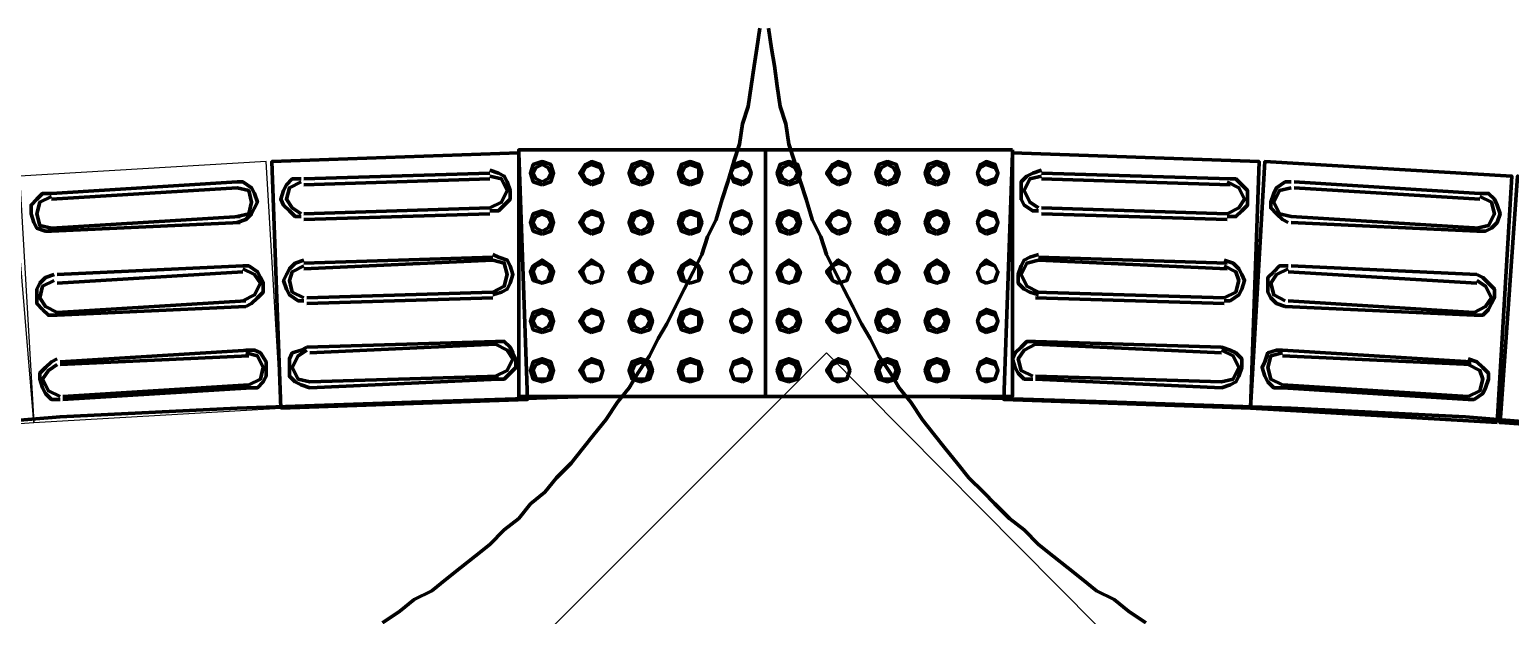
# Model space of a CAD drawing. Header units: millimetres. Extents: x 2273 to 2522, y 1034 to 1187.
# Drawn here: x 2287.945 to 2289.445, y 1110.59 to 1111.184 of the extents above; entities that cross this region are included whole.
import ezdxf

# ---------------------------------------------------------------- set-up
doc = ezdxf.new("R2010")
doc.units = ezdxf.units.MM
doc.layers.add('LAYER8', color=8, linetype='Continuous')
doc.layers.add('PAREDES', color=4, linetype='Continuous', lineweight=100)

# ---------------------------------------------------------------- blocks, each defined once
blk = doc.blocks.new('PROT')
at = {"layer": 'PAREDES', "color": 0, "linetype": 'Continuous'}
for points in [[(75.6152, 147.148), (75.6328, 147.1598), (75.6475, 147.1716), (75.6652, 147.1804), (75.6799, 147.1922), (75.6946, 147.2039), (75.7093, 147.2157), (75.724, 147.2275), (75.7387, 147.2422), (75.7534, 147.2539), (75.7652, 147.2686), (75.7799, 147.2804), (75.7917, 147.2951), (75.8064, 147.3098), (75.8181, 147.3245), (75.8299, 147.3392), (75.8417, 147.3539), (75.8534, 147.3716), (75.8652, 147.3863), (75.874, 147.401), (75.8858, 147.4186), (75.8946, 147.4363), (75.9034, 147.451), (75.9123, 147.4686), (75.9211, 147.4863), (75.9299, 147.5039), (75.9387, 147.5216), (75.9446, 147.5392), (75.9534, 147.5569), (75.9593, 147.5775), (75.9652, 147.5951), (75.9711, 147.6157), (75.977, 147.6333), (75.9799, 147.6539), (75.9858, 147.6716), (75.9887, 147.6922), (75.9917, 147.7127), (75.9946, 147.7304), (75.9975, 147.751)], [(76.0064, 147.751), (76.0093, 147.7304), (76.0123, 147.7127), (76.0152, 147.6922), (76.0181, 147.6716), (76.024, 147.6539), (76.027, 147.6333), (76.0328, 147.6157), (76.0387, 147.5951), (76.0446, 147.5775), (76.0505, 147.5569), (76.0593, 147.5392), (76.0652, 147.5216), (76.074, 147.5039), (76.0828, 147.4863), (76.0917, 147.4686), (76.1005, 147.451), (76.1093, 147.4363), (76.1181, 147.4186), (76.1299, 147.401), (76.1387, 147.3863), (76.1505, 147.3716), (76.1623, 147.3539), (76.174, 147.3392), (76.1858, 147.3245), (76.1975, 147.3098), (76.2093, 147.2951), (76.224, 147.2804), (76.2358, 147.2686), (76.2505, 147.2539), (76.2652, 147.2422), (76.2799, 147.2275), (76.2946, 147.2157), (76.3093, 147.2039), (76.324, 147.1922), (76.3387, 147.1804), (76.3564, 147.1716), (76.3711, 147.1598), (76.3887, 147.148)]]:
    blk.add_lwpolyline(points, dxfattribs=at)
blk = doc.blocks.new('KJIUY')
at = {"layer": 'PAREDES', "color": 160, "linetype": 'Continuous'}
for points in [[(75.5123, 147.3657), (75.7623, 147.3745), (75.7534, 147.6245), (75.5034, 147.6157), (75.5123, 147.3657)], [(76.4946, 147.3657), (76.2446, 147.3745), (76.2534, 147.6245), (76.5034, 147.6157), (76.4946, 147.3657)], [(76.7446, 147.351), (76.4946, 147.3657), (76.5093, 147.6157), (76.7593, 147.601), (76.7446, 147.351)], [(75.724, 147.6039), (75.5358, 147.598)], [(75.724, 147.5657), (75.7328, 147.5657), (75.7387, 147.5716), (75.7446, 147.5775), (75.7446, 147.5863), (75.7417, 147.5951), (75.7387, 147.601), (75.7328, 147.6039), (75.724, 147.6069)], [(75.724, 147.5686), (75.7358, 147.5745), (75.7417, 147.5863), (75.7358, 147.598), (75.724, 147.601)], [(76.2828, 147.6069), (76.274, 147.6039), (76.2681, 147.601), (76.2623, 147.5951), (76.2623, 147.5863), (76.2623, 147.5775), (76.2652, 147.5716), (76.274, 147.5657), (76.2799, 147.5657)], [(76.2828, 147.601), (76.2711, 147.598), (76.2652, 147.5863), (76.2711, 147.5745), (76.2799, 147.5686)], [(76.2828, 147.6039), (76.474, 147.598)], [(76.9946, 147.3333), (76.7475, 147.351), (76.7652, 147.601), (77.0152, 147.5833), (76.9946, 147.3333)], [(75.4681, 147.5951), (75.2799, 147.5833)], [(75.4681, 147.5892), (75.2799, 147.5775)], [(75.4681, 147.5539), (75.477, 147.5569), (75.4828, 147.5627), (75.4858, 147.5686), (75.4887, 147.5745), (75.4858, 147.5833), (75.4828, 147.5892), (75.474, 147.5951), (75.4681, 147.5951)], [(75.4681, 147.5598), (75.4799, 147.5627), (75.4828, 147.5745), (75.4799, 147.5863), (75.4681, 147.5892)], [(75.5328, 147.598), (75.524, 147.598), (75.5181, 147.5922), (75.5152, 147.5863), (75.5123, 147.5775), (75.5152, 147.5716), (75.5211, 147.5657), (75.527, 147.5598), (75.5328, 147.5598)], [(75.5328, 147.5951), (75.5211, 147.5892), (75.5181, 147.5775), (75.524, 147.5686), (75.5328, 147.5627)], [(75.724, 147.598), (75.5358, 147.5922)], [(76.2828, 147.598), (76.474, 147.5922)], [(76.4711, 147.5598), (76.4799, 147.5598), (76.4858, 147.5657), (76.4917, 147.5716), (76.4917, 147.5775), (76.4917, 147.5863), (76.4858, 147.5922), (76.4799, 147.598), (76.474, 147.598)], [(76.4711, 147.5627), (76.4828, 147.5686), (76.4887, 147.5775), (76.4828, 147.5892), (76.4711, 147.5951)], [(76.5358, 147.5951), (76.5299, 147.5951), (76.5211, 147.5892), (76.5181, 147.5833), (76.5152, 147.5745), (76.5152, 147.5686), (76.5211, 147.5627), (76.527, 147.5569), (76.5328, 147.5539)], [(76.5358, 147.5892), (76.524, 147.5863), (76.5181, 147.5745), (76.524, 147.5627), (76.5358, 147.5598)], [(76.5387, 147.5951), (76.727, 147.5833)], [(76.5387, 147.5892), (76.727, 147.5775)], [(75.2799, 147.5833), (75.2711, 147.5833), (75.2652, 147.5775), (75.2593, 147.5716), (75.2593, 147.5627), (75.2623, 147.5539), (75.2652, 147.548), (75.274, 147.5451), (75.2799, 147.5451)], [(75.2799, 147.5804), (75.2681, 147.5745), (75.2652, 147.5627), (75.2681, 147.551), (75.2799, 147.548)], [(76.724, 147.5451), (76.7328, 147.5451), (76.7387, 147.548), (76.7446, 147.5539), (76.7475, 147.5627), (76.7446, 147.5716), (76.7417, 147.5775), (76.7358, 147.5833), (76.727, 147.5833)], [(76.724, 147.548), (76.7358, 147.551), (76.7417, 147.5627), (76.7387, 147.5745), (76.727, 147.5804)], [(75.2799, 147.548), (75.4711, 147.5598)], [(75.5358, 147.5627), (75.724, 147.5686)], [(75.5358, 147.5569), (75.724, 147.5627)], [(76.4711, 147.5627), (76.2828, 147.5686)], [(76.4711, 147.5569), (76.2828, 147.5627)], [(76.727, 147.548), (76.5358, 147.5598)], [(75.2799, 147.5451), (75.4711, 147.5539)], [(76.724, 147.5451), (76.5358, 147.5539)], [(75.5358, 147.5157), (75.527, 147.5127), (75.5211, 147.5069), (75.5181, 147.501), (75.5152, 147.4951), (75.5181, 147.4863), (75.5211, 147.4804), (75.5299, 147.4745), (75.5358, 147.4745)], [(75.727, 147.5186), (75.5358, 147.5127)], [(75.727, 147.5157), (75.5358, 147.5069)], [(75.727, 147.4804), (75.7358, 147.4833), (75.7417, 147.4863), (75.7446, 147.4922), (75.7475, 147.501), (75.7446, 147.5098), (75.7417, 147.5157), (75.7328, 147.5186), (75.727, 147.5216)], [(75.727, 147.4833), (75.7387, 147.4892), (75.7417, 147.501), (75.7387, 147.5127), (75.727, 147.5157)], [(76.2799, 147.5216), (76.2711, 147.5186), (76.2652, 147.5157), (76.2623, 147.5098), (76.2593, 147.501), (76.2593, 147.4922), (76.2652, 147.4863), (76.2711, 147.4833), (76.2799, 147.4804)], [(76.2799, 147.5157), (76.2681, 147.5127), (76.2623, 147.501), (76.2681, 147.4892), (76.2799, 147.4833)], [(76.2799, 147.5186), (76.4711, 147.5127)], [(76.2799, 147.5157), (76.4711, 147.5069)], [(76.4681, 147.4745), (76.474, 147.4745), (76.4828, 147.4804), (76.4858, 147.4863), (76.4887, 147.4951), (76.4858, 147.501), (76.4828, 147.5069), (76.477, 147.5127), (76.4681, 147.5157)], [(75.2828, 147.501), (75.274, 147.498), (75.2681, 147.4922), (75.2652, 147.4863), (75.2652, 147.4775), (75.2652, 147.4716), (75.2711, 147.4657), (75.277, 147.4598), (75.2858, 147.4598)], [(75.2828, 147.4951), (75.2711, 147.4892), (75.2681, 147.4775), (75.274, 147.4686), (75.2858, 147.4627)], [(75.474, 147.5098), (75.2858, 147.501)], [(75.474, 147.5039), (75.2858, 147.4922)], [(75.477, 147.4686), (75.4828, 147.4716), (75.4887, 147.4775), (75.4946, 147.4833), (75.4946, 147.4922), (75.4917, 147.498), (75.4887, 147.5039), (75.4799, 147.5098), (75.474, 147.5098)], [(75.474, 147.4745), (75.4858, 147.4804), (75.4917, 147.4922), (75.4858, 147.501), (75.474, 147.5069)], [(75.5358, 147.5098), (75.524, 147.5039), (75.5211, 147.4951), (75.524, 147.4833), (75.5358, 147.4775)], [(76.4681, 147.4775), (76.4799, 147.4833), (76.4828, 147.4951), (76.4799, 147.5039), (76.4681, 147.5098)], [(76.5328, 147.5098), (76.524, 147.5098), (76.5181, 147.5039), (76.5123, 147.498), (76.5123, 147.4922), (76.5123, 147.4833), (76.5152, 147.4775), (76.5211, 147.4716), (76.5299, 147.4686)], [(76.5328, 147.5069), (76.5211, 147.501), (76.5152, 147.4922), (76.5181, 147.4804), (76.5299, 147.4745)], [(76.5328, 147.5039), (76.724, 147.4922)], [(76.5358, 147.5098), (76.724, 147.501)], [(76.7211, 147.4598), (76.7299, 147.4598), (76.7358, 147.4657), (76.7387, 147.4716), (76.7417, 147.4775), (76.7417, 147.4863), (76.7358, 147.4922), (76.7299, 147.498), (76.724, 147.501)], [(76.7211, 147.4627), (76.7328, 147.4686), (76.7387, 147.4775), (76.7328, 147.4892), (76.724, 147.4951)], [(75.5387, 147.4775), (75.727, 147.4833)], [(76.4681, 147.4775), (76.277, 147.4833)], [(75.2858, 147.4627), (75.477, 147.4745)], [(75.2858, 147.4598), (75.477, 147.4686)], [(75.5387, 147.4716), (75.727, 147.4775)], [(76.4681, 147.4716), (76.277, 147.4775)], [(76.7211, 147.4598), (76.5299, 147.4686)], [(76.7211, 147.4627), (76.5328, 147.4745)], [(75.4799, 147.4245), (75.2887, 147.4127)], [(75.4799, 147.3863), (75.4887, 147.3863), (75.4946, 147.3922), (75.4975, 147.398), (75.4975, 147.4069), (75.4975, 147.4127), (75.4917, 147.4216), (75.4858, 147.4245), (75.477, 147.4245)], [(75.4799, 147.3892), (75.4917, 147.3951), (75.4946, 147.4069), (75.4887, 147.4186), (75.477, 147.4216)], [(75.5387, 147.4275), (75.5328, 147.4245), (75.524, 147.4216), (75.5211, 147.4157), (75.5211, 147.4069), (75.5211, 147.398), (75.527, 147.3922), (75.5328, 147.3892), (75.5417, 147.3863)], [(75.5387, 147.4245), (75.5299, 147.4186), (75.524, 147.4069), (75.5299, 147.3951), (75.5417, 147.3922)], [(75.7299, 147.4333), (75.5387, 147.4275)], [(75.7299, 147.4304), (75.5417, 147.4216)], [(75.7328, 147.3951), (75.7387, 147.3951), (75.7446, 147.401), (75.7505, 147.4069), (75.7505, 147.4157), (75.7475, 147.4216), (75.7446, 147.4275), (75.7387, 147.4333), (75.7299, 147.4333)], [(75.7299, 147.398), (75.7417, 147.4039), (75.7475, 147.4157), (75.7417, 147.4245), (75.7299, 147.4304)], [(76.277, 147.4333), (76.2681, 147.4333), (76.2623, 147.4275), (76.2564, 147.4216), (76.2534, 147.4157), (76.2564, 147.4069), (76.2593, 147.401), (76.2652, 147.3951), (76.274, 147.3951)], [(76.277, 147.4304), (76.2652, 147.4245), (76.2593, 147.4157), (76.2623, 147.4039), (76.274, 147.398)], [(76.277, 147.4333), (76.4652, 147.4275)], [(76.277, 147.4304), (76.4652, 147.4216)], [(76.4652, 147.3863), (76.474, 147.3892), (76.4799, 147.3922), (76.4828, 147.398), (76.4858, 147.4069), (76.4858, 147.4157), (76.4799, 147.4216), (76.474, 147.4245), (76.4652, 147.4275)], [(76.4652, 147.3922), (76.477, 147.3951), (76.4828, 147.4069), (76.477, 147.4186), (76.4652, 147.4245)], [(76.527, 147.4245), (76.5211, 147.4245), (76.5123, 147.4216), (76.5093, 147.4127), (76.5064, 147.4069), (76.5093, 147.398), (76.5123, 147.3922), (76.5181, 147.3863), (76.527, 147.3863)], [(76.527, 147.4216), (76.5152, 147.4186), (76.5123, 147.4069), (76.5152, 147.3951), (76.527, 147.3892)], [(76.527, 147.4245), (76.7181, 147.4127)], [(75.2858, 147.4157), (75.2799, 147.4127), (75.274, 147.4069), (75.2681, 147.401), (75.2681, 147.3951), (75.2711, 147.3863), (75.274, 147.3804), (75.2799, 147.3745), (75.2887, 147.3745)], [(75.2858, 147.4098), (75.277, 147.4039), (75.2711, 147.3951), (75.277, 147.3833), (75.2887, 147.3775)], [(75.4799, 147.4186), (75.2887, 147.4098)], [(76.527, 147.4186), (76.7181, 147.4098)], [(76.7152, 147.3745), (76.7211, 147.3745), (76.7299, 147.3804), (76.7328, 147.3863), (76.7358, 147.3951), (76.7358, 147.401), (76.7299, 147.4069), (76.724, 147.4127), (76.7152, 147.4157)], [(76.7152, 147.3775), (76.727, 147.3833), (76.7299, 147.3951), (76.727, 147.4039), (76.7152, 147.4098)], [(75.5417, 147.3922), (75.7328, 147.398)], [(75.5417, 147.3863), (75.7328, 147.3951)], [(76.4652, 147.3922), (76.277, 147.398)], [(76.4652, 147.3863), (76.277, 147.3951)], [(75.2917, 147.3775), (75.4799, 147.3892)], [(75.2917, 147.3745), (75.4828, 147.3863)], [(76.7152, 147.3775), (76.527, 147.3892)], [(76.7152, 147.3745), (76.527, 147.3863)]]:
    blk.add_lwpolyline(points, dxfattribs=at)
at = {"layer": 'PAREDES', "color": 30, "linetype": 'Continuous'}
for points in [[(76.0034, 147.6275), (75.7534, 147.6275), (75.7534, 147.3775), (76.0034, 147.3775), (76.0034, 147.6275)], [(75.777, 147.5922), (75.7858, 147.5951), (75.7887, 147.6039), (75.7858, 147.6127), (75.777, 147.6157), (75.7681, 147.6127), (75.7652, 147.6039), (75.7681, 147.5951), (75.777, 147.5922)], [(75.827, 147.5922), (75.8358, 147.5951), (75.8387, 147.6039), (75.8358, 147.6127), (75.827, 147.6157), (75.8211, 147.6127), (75.8152, 147.6039), (75.8211, 147.5951), (75.827, 147.5922)], [(75.877, 147.5922), (75.8858, 147.5951), (75.8887, 147.6039), (75.8858, 147.6127), (75.877, 147.6157), (75.8681, 147.6127), (75.8652, 147.6039), (75.8681, 147.5951), (75.877, 147.5922)], [(75.927, 147.5922), (75.9358, 147.5951), (75.9387, 147.6039), (75.9358, 147.6127), (75.927, 147.6157), (75.9181, 147.6127), (75.9152, 147.6039), (75.9181, 147.5951), (75.927, 147.5922)], [(75.9799, 147.5922), (75.9858, 147.5951), (75.9887, 147.6039), (75.9858, 147.6127), (75.9799, 147.6157), (75.9711, 147.6127), (75.9681, 147.6039), (75.9711, 147.5951), (75.9799, 147.5922)], [(76.2534, 147.6275), (76.0034, 147.6275), (76.0034, 147.3775), (76.2534, 147.3775), (76.2534, 147.6275)], [(76.027, 147.5922), (76.0358, 147.5951), (76.0387, 147.6039), (76.0358, 147.6127), (76.027, 147.6157), (76.0181, 147.6127), (76.0152, 147.6039), (76.0181, 147.5951), (76.027, 147.5922)], [(76.077, 147.5922), (76.0858, 147.5951), (76.0887, 147.6039), (76.0858, 147.6127), (76.077, 147.6157), (76.0711, 147.6127), (76.0652, 147.6039), (76.0711, 147.5951), (76.077, 147.5922)], [(76.127, 147.5922), (76.1358, 147.5951), (76.1387, 147.6039), (76.1358, 147.6127), (76.127, 147.6157), (76.1181, 147.6127), (76.1152, 147.6039), (76.1181, 147.5951), (76.127, 147.5922)], [(76.177, 147.5922), (76.1858, 147.5951), (76.1887, 147.6039), (76.1858, 147.6127), (76.177, 147.6157), (76.1681, 147.6127), (76.1652, 147.6039), (76.1681, 147.5951), (76.177, 147.5922)], [(76.227, 147.5922), (76.2358, 147.5951), (76.2387, 147.6039), (76.2358, 147.6127), (76.227, 147.6157), (76.2211, 147.6127), (76.2181, 147.6039), (76.2211, 147.5951), (76.227, 147.5922)], [(75.777, 147.5951), (75.7828, 147.598), (75.7858, 147.6039), (75.7828, 147.6098), (75.777, 147.6127), (75.7711, 147.6098), (75.7681, 147.6039), (75.7711, 147.598), (75.777, 147.5951)], [(75.827, 147.5951), (75.8358, 147.598), (75.8387, 147.6039), (75.8358, 147.6098), (75.827, 147.6127), (75.8211, 147.6098), (75.8181, 147.6039), (75.8211, 147.598), (75.827, 147.5951)], [(75.877, 147.5951), (75.8828, 147.598), (75.8858, 147.6039), (75.8828, 147.6098), (75.877, 147.6127), (75.8711, 147.6098), (75.8681, 147.6039), (75.8711, 147.598), (75.877, 147.5951)], [(75.927, 147.5951), (75.9358, 147.598), (75.9358, 147.6039), (75.9358, 147.6098), (75.927, 147.6127), (75.9211, 147.6098), (75.9181, 147.6039), (75.9211, 147.598), (75.927, 147.5951)], [(75.9799, 147.5951), (75.9858, 147.598), (75.9887, 147.6039), (75.9858, 147.6098), (75.9799, 147.6127), (75.9711, 147.6098), (75.9681, 147.6039), (75.9711, 147.598), (75.9799, 147.5951)], [(76.027, 147.5951), (76.0328, 147.598), (76.0358, 147.6039), (76.0328, 147.6098), (76.027, 147.6127), (76.0211, 147.6098), (76.0181, 147.6039), (76.0211, 147.598), (76.027, 147.5951)], [(76.077, 147.5951), (76.0858, 147.598), (76.0887, 147.6039), (76.0858, 147.6098), (76.077, 147.6127), (76.0711, 147.6098), (76.0681, 147.6039), (76.0711, 147.598), (76.077, 147.5951)], [(76.127, 147.5951), (76.1328, 147.598), (76.1358, 147.6039), (76.1328, 147.6098), (76.127, 147.6127), (76.1211, 147.6098), (76.1181, 147.6039), (76.1211, 147.598), (76.127, 147.5951)], [(76.177, 147.5951), (76.1828, 147.598), (76.1858, 147.6039), (76.1828, 147.6098), (76.177, 147.6127), (76.1711, 147.6098), (76.1681, 147.6039), (76.1711, 147.598), (76.177, 147.5951)], [(76.227, 147.5951), (76.2358, 147.598), (76.2387, 147.6039), (76.2358, 147.6098), (76.227, 147.6127), (76.2211, 147.6098), (76.2181, 147.6039), (76.2211, 147.598), (76.227, 147.5951)], [(75.777, 147.5422), (75.7858, 147.5451), (75.7887, 147.5539), (75.7858, 147.5627), (75.777, 147.5657), (75.7681, 147.5627), (75.7652, 147.5539), (75.7681, 147.5451), (75.777, 147.5422)], [(75.777, 147.5451), (75.7828, 147.548), (75.7858, 147.5539), (75.7828, 147.5598), (75.777, 147.5627), (75.7711, 147.5598), (75.7681, 147.5539), (75.7711, 147.548), (75.777, 147.5451)], [(75.827, 147.5422), (75.8358, 147.5451), (75.8387, 147.5539), (75.8358, 147.5627), (75.827, 147.5657), (75.8211, 147.5627), (75.8152, 147.5539), (75.8211, 147.5451), (75.827, 147.5422)], [(75.827, 147.5451), (75.8358, 147.548), (75.8387, 147.5539), (75.8358, 147.5598), (75.827, 147.5627), (75.8211, 147.5598), (75.8181, 147.5539), (75.8211, 147.548), (75.827, 147.5451)], [(75.877, 147.5422), (75.8858, 147.5451), (75.8887, 147.5539), (75.8858, 147.5627), (75.877, 147.5657), (75.8681, 147.5627), (75.8652, 147.5539), (75.8681, 147.5451), (75.877, 147.5422)], [(75.877, 147.5451), (75.8828, 147.548), (75.8858, 147.5539), (75.8828, 147.5598), (75.877, 147.5627), (75.8711, 147.5598), (75.8681, 147.5539), (75.8711, 147.548), (75.877, 147.5451)], [(75.927, 147.5422), (75.9358, 147.5451), (75.9387, 147.5539), (75.9358, 147.5627), (75.927, 147.5657), (75.9181, 147.5627), (75.9152, 147.5539), (75.9181, 147.5451), (75.927, 147.5422)], [(75.927, 147.5451), (75.9358, 147.548), (75.9358, 147.5539), (75.9358, 147.5598), (75.927, 147.5627), (75.9211, 147.5598), (75.9181, 147.5539), (75.9211, 147.548), (75.927, 147.5451)], [(75.9799, 147.5422), (75.9858, 147.5451), (75.9887, 147.5539), (75.9858, 147.5627), (75.9799, 147.5657), (75.9711, 147.5627), (75.9681, 147.5539), (75.9711, 147.5451), (75.9799, 147.5422)], [(75.9799, 147.5451), (75.9858, 147.548), (75.9887, 147.5539), (75.9858, 147.5598), (75.9799, 147.5627), (75.9711, 147.5598), (75.9681, 147.5539), (75.9711, 147.548), (75.9799, 147.5451)], [(76.027, 147.5422), (76.0358, 147.5451), (76.0387, 147.5539), (76.0358, 147.5627), (76.027, 147.5657), (76.0181, 147.5627), (76.0152, 147.5539), (76.0181, 147.5451), (76.027, 147.5422)], [(76.027, 147.5451), (76.0328, 147.548), (76.0358, 147.5539), (76.0328, 147.5598), (76.027, 147.5627), (76.0211, 147.5598), (76.0181, 147.5539), (76.0211, 147.548), (76.027, 147.5451)], [(76.077, 147.5422), (76.0858, 147.5451), (76.0887, 147.5539), (76.0858, 147.5627), (76.077, 147.5657), (76.0711, 147.5627), (76.0652, 147.5539), (76.0711, 147.5451), (76.077, 147.5422)], [(76.077, 147.5451), (76.0858, 147.548), (76.0887, 147.5539), (76.0858, 147.5598), (76.077, 147.5627), (76.0711, 147.5598), (76.0681, 147.5539), (76.0711, 147.548), (76.077, 147.5451)], [(76.127, 147.5422), (76.1358, 147.5451), (76.1387, 147.5539), (76.1358, 147.5627), (76.127, 147.5657), (76.1181, 147.5627), (76.1152, 147.5539), (76.1181, 147.5451), (76.127, 147.5422)], [(76.127, 147.5451), (76.1328, 147.548), (76.1358, 147.5539), (76.1328, 147.5598), (76.127, 147.5627), (76.1211, 147.5598), (76.1181, 147.5539), (76.1211, 147.548), (76.127, 147.5451)], [(76.177, 147.5422), (76.1858, 147.5451), (76.1887, 147.5539), (76.1858, 147.5627), (76.177, 147.5657), (76.1681, 147.5627), (76.1652, 147.5539), (76.1681, 147.5451), (76.177, 147.5422)], [(76.177, 147.5451), (76.1828, 147.548), (76.1858, 147.5539), (76.1828, 147.5598), (76.177, 147.5627), (76.1711, 147.5598), (76.1681, 147.5539), (76.1711, 147.548), (76.177, 147.5451)], [(76.227, 147.5422), (76.2358, 147.5451), (76.2387, 147.5539), (76.2358, 147.5627), (76.227, 147.5657), (76.2211, 147.5627), (76.2181, 147.5539), (76.2211, 147.5451), (76.227, 147.5422)], [(76.227, 147.5451), (76.2358, 147.548), (76.2387, 147.5539), (76.2358, 147.5598), (76.227, 147.5627), (76.2211, 147.5598), (76.2181, 147.5539), (76.2211, 147.548), (76.227, 147.5451)], [(75.777, 147.4922), (75.7858, 147.4951), (75.7887, 147.5039), (75.7858, 147.5098), (75.777, 147.5157), (75.7681, 147.5098), (75.7652, 147.5039), (75.7681, 147.4951), (75.777, 147.4922)], [(75.777, 147.4922), (75.7828, 147.4951), (75.7858, 147.5039), (75.7828, 147.5098), (75.777, 147.5127), (75.7711, 147.5098), (75.7681, 147.5039), (75.7711, 147.4951), (75.777, 147.4922)], [(75.827, 147.4922), (75.8358, 147.4951), (75.8387, 147.5039), (75.8358, 147.5098), (75.827, 147.5157), (75.8211, 147.5098), (75.8152, 147.5039), (75.8211, 147.4951), (75.827, 147.4922)], [(75.827, 147.4922), (75.8358, 147.4951), (75.8387, 147.5039), (75.8358, 147.5098), (75.827, 147.5127), (75.8211, 147.5098), (75.8181, 147.5039), (75.8211, 147.4951), (75.827, 147.4922)], [(75.877, 147.4922), (75.8858, 147.4951), (75.8887, 147.5039), (75.8858, 147.5098), (75.877, 147.5157), (75.8681, 147.5098), (75.8652, 147.5039), (75.8681, 147.4951), (75.877, 147.4922)], [(75.877, 147.4922), (75.8828, 147.4951), (75.8858, 147.5039), (75.8828, 147.5098), (75.877, 147.5127), (75.8711, 147.5098), (75.8681, 147.5039), (75.8711, 147.4951), (75.877, 147.4922)], [(75.927, 147.4922), (75.9358, 147.4951), (75.9387, 147.5039), (75.9358, 147.5098), (75.927, 147.5157), (75.9181, 147.5098), (75.9152, 147.5039), (75.9181, 147.4951), (75.927, 147.4922)], [(75.927, 147.4922), (75.9358, 147.4951), (75.9358, 147.5039), (75.9358, 147.5098), (75.927, 147.5127), (75.9211, 147.5098), (75.9181, 147.5039), (75.9211, 147.4951), (75.927, 147.4922)], [(75.9799, 147.4922), (75.9858, 147.4951), (75.9887, 147.5039), (75.9858, 147.5098), (75.9799, 147.5157), (75.9711, 147.5098), (75.9681, 147.5039), (75.9711, 147.4951), (75.9799, 147.4922)], [(75.9799, 147.4922), (75.9858, 147.4951), (75.9887, 147.5039), (75.9858, 147.5098), (75.9799, 147.5127), (75.9711, 147.5098), (75.9681, 147.5039), (75.9711, 147.4951), (75.9799, 147.4922)], [(76.027, 147.4922), (76.0358, 147.4951), (76.0387, 147.5039), (76.0358, 147.5098), (76.027, 147.5157), (76.0181, 147.5098), (76.0152, 147.5039), (76.0181, 147.4951), (76.027, 147.4922)], [(76.027, 147.4922), (76.0328, 147.4951), (76.0358, 147.5039), (76.0328, 147.5098), (76.027, 147.5127), (76.0211, 147.5098), (76.0181, 147.5039), (76.0211, 147.4951), (76.027, 147.4922)], [(76.077, 147.4922), (76.0858, 147.4951), (76.0887, 147.5039), (76.0858, 147.5098), (76.077, 147.5157), (76.0711, 147.5098), (76.0652, 147.5039), (76.0711, 147.4951), (76.077, 147.4922)], [(76.077, 147.4922), (76.0858, 147.4951), (76.0887, 147.5039), (76.0858, 147.5098), (76.077, 147.5127), (76.0711, 147.5098), (76.0681, 147.5039), (76.0711, 147.4951), (76.077, 147.4922)], [(76.127, 147.4922), (76.1358, 147.4951), (76.1387, 147.5039), (76.1358, 147.5098), (76.127, 147.5157), (76.1181, 147.5098), (76.1152, 147.5039), (76.1181, 147.4951), (76.127, 147.4922)], [(76.127, 147.4922), (76.1328, 147.4951), (76.1358, 147.5039), (76.1328, 147.5098), (76.127, 147.5127), (76.1211, 147.5098), (76.1181, 147.5039), (76.1211, 147.4951), (76.127, 147.4922)], [(76.177, 147.4922), (76.1858, 147.4951), (76.1887, 147.5039), (76.1858, 147.5098), (76.177, 147.5157), (76.1681, 147.5098), (76.1652, 147.5039), (76.1681, 147.4951), (76.177, 147.4922)], [(76.177, 147.4922), (76.1828, 147.4951), (76.1858, 147.5039), (76.1828, 147.5098), (76.177, 147.5127), (76.1711, 147.5098), (76.1681, 147.5039), (76.1711, 147.4951), (76.177, 147.4922)], [(76.227, 147.4922), (76.2358, 147.4951), (76.2387, 147.5039), (76.2358, 147.5098), (76.227, 147.5157), (76.2211, 147.5098), (76.2181, 147.5039), (76.2211, 147.4951), (76.227, 147.4922)], [(76.227, 147.4922), (76.2358, 147.4951), (76.2387, 147.5039), (76.2358, 147.5098), (76.227, 147.5127), (76.2211, 147.5098), (76.2181, 147.5039), (76.2211, 147.4951), (76.227, 147.4922)], [(75.777, 147.4422), (75.7858, 147.4451), (75.7887, 147.4539), (75.7858, 147.4627), (75.777, 147.4657), (75.7681, 147.4627), (75.7652, 147.4539), (75.7681, 147.4451), (75.777, 147.4422)], [(75.827, 147.4422), (75.8358, 147.4451), (75.8387, 147.4539), (75.8358, 147.4627), (75.827, 147.4657), (75.8211, 147.4627), (75.8152, 147.4539), (75.8211, 147.4451), (75.827, 147.4422)], [(75.877, 147.4422), (75.8858, 147.4451), (75.8887, 147.4539), (75.8858, 147.4627), (75.877, 147.4657), (75.8681, 147.4627), (75.8652, 147.4539), (75.8681, 147.4451), (75.877, 147.4422)], [(75.927, 147.4422), (75.9358, 147.4451), (75.9387, 147.4539), (75.9358, 147.4627), (75.927, 147.4657), (75.9181, 147.4627), (75.9152, 147.4539), (75.9181, 147.4451), (75.927, 147.4422)], [(75.9799, 147.4422), (75.9858, 147.4451), (75.9887, 147.4539), (75.9858, 147.4627), (75.9799, 147.4657), (75.9711, 147.4627), (75.9681, 147.4539), (75.9711, 147.4451), (75.9799, 147.4422)], [(76.027, 147.4422), (76.0358, 147.4451), (76.0387, 147.4539), (76.0358, 147.4627), (76.027, 147.4657), (76.0181, 147.4627), (76.0152, 147.4539), (76.0181, 147.4451), (76.027, 147.4422)], [(76.077, 147.4422), (76.0858, 147.4451), (76.0887, 147.4539), (76.0858, 147.4627), (76.077, 147.4657), (76.0711, 147.4627), (76.0652, 147.4539), (76.0711, 147.4451), (76.077, 147.4422)], [(76.127, 147.4422), (76.1358, 147.4451), (76.1387, 147.4539), (76.1358, 147.4627), (76.127, 147.4657), (76.1181, 147.4627), (76.1152, 147.4539), (76.1181, 147.4451), (76.127, 147.4422)], [(76.177, 147.4422), (76.1858, 147.4451), (76.1887, 147.4539), (76.1858, 147.4627), (76.177, 147.4657), (76.1681, 147.4627), (76.1652, 147.4539), (76.1681, 147.4451), (76.177, 147.4422)], [(76.227, 147.4422), (76.2358, 147.4451), (76.2387, 147.4539), (76.2358, 147.4627), (76.227, 147.4657), (76.2211, 147.4627), (76.2181, 147.4539), (76.2211, 147.4451), (76.227, 147.4422)], [(75.777, 147.4451), (75.7828, 147.448), (75.7858, 147.4539), (75.7828, 147.4598), (75.777, 147.4627), (75.7711, 147.4598), (75.7681, 147.4539), (75.7711, 147.448), (75.777, 147.4451)], [(75.827, 147.4451), (75.8358, 147.448), (75.8387, 147.4539), (75.8358, 147.4598), (75.827, 147.4627), (75.8211, 147.4598), (75.8181, 147.4539), (75.8211, 147.448), (75.827, 147.4451)], [(75.877, 147.4451), (75.8828, 147.448), (75.8858, 147.4539), (75.8828, 147.4598), (75.877, 147.4627), (75.8711, 147.4598), (75.8681, 147.4539), (75.8711, 147.448), (75.877, 147.4451)], [(75.927, 147.4451), (75.9358, 147.448), (75.9358, 147.4539), (75.9358, 147.4598), (75.927, 147.4627), (75.9211, 147.4598), (75.9181, 147.4539), (75.9211, 147.448), (75.927, 147.4451)], [(75.9799, 147.4451), (75.9858, 147.448), (75.9887, 147.4539), (75.9858, 147.4598), (75.9799, 147.4627), (75.9711, 147.4598), (75.9681, 147.4539), (75.9711, 147.448), (75.9799, 147.4451)], [(76.027, 147.4451), (76.0328, 147.448), (76.0358, 147.4539), (76.0328, 147.4598), (76.027, 147.4627), (76.0211, 147.4598), (76.0181, 147.4539), (76.0211, 147.448), (76.027, 147.4451)], [(76.077, 147.4451), (76.0858, 147.448), (76.0887, 147.4539), (76.0858, 147.4598), (76.077, 147.4627), (76.0711, 147.4598), (76.0681, 147.4539), (76.0711, 147.448), (76.077, 147.4451)], [(76.127, 147.4451), (76.1328, 147.448), (76.1358, 147.4539), (76.1328, 147.4598), (76.127, 147.4627), (76.1211, 147.4598), (76.1181, 147.4539), (76.1211, 147.448), (76.127, 147.4451)], [(76.177, 147.4451), (76.1828, 147.448), (76.1858, 147.4539), (76.1828, 147.4598), (76.177, 147.4627), (76.1711, 147.4598), (76.1681, 147.4539), (76.1711, 147.448), (76.177, 147.4451)], [(76.227, 147.4451), (76.2358, 147.448), (76.2387, 147.4539), (76.2358, 147.4598), (76.227, 147.4627), (76.2211, 147.4598), (76.2181, 147.4539), (76.2211, 147.448), (76.227, 147.4451)], [(75.777, 147.3922), (75.7858, 147.3951), (75.7887, 147.4039), (75.7858, 147.4127), (75.777, 147.4157), (75.7681, 147.4127), (75.7652, 147.4039), (75.7681, 147.3951), (75.777, 147.3922)], [(75.777, 147.3951), (75.7828, 147.3951), (75.7858, 147.4039), (75.7828, 147.4098), (75.777, 147.4127), (75.7711, 147.4098), (75.7681, 147.4039), (75.7711, 147.3951), (75.777, 147.3951)], [(75.827, 147.3922), (75.8358, 147.3951), (75.8387, 147.4039), (75.8358, 147.4127), (75.827, 147.4157), (75.8211, 147.4127), (75.8152, 147.4039), (75.8211, 147.3951), (75.827, 147.3922)], [(75.827, 147.3951), (75.8358, 147.3951), (75.8387, 147.4039), (75.8358, 147.4098), (75.827, 147.4127), (75.8211, 147.4098), (75.8181, 147.4039), (75.8211, 147.3951), (75.827, 147.3951)], [(75.877, 147.3922), (75.8858, 147.3951), (75.8887, 147.4039), (75.8858, 147.4127), (75.877, 147.4157), (75.8681, 147.4127), (75.8652, 147.4039), (75.8681, 147.3951), (75.877, 147.3922)], [(75.877, 147.3951), (75.8828, 147.3951), (75.8858, 147.4039), (75.8828, 147.4098), (75.877, 147.4127), (75.8711, 147.4098), (75.8681, 147.4039), (75.8711, 147.3951), (75.877, 147.3951)], [(75.927, 147.3922), (75.9358, 147.3951), (75.9387, 147.4039), (75.9358, 147.4127), (75.927, 147.4157), (75.9181, 147.4127), (75.9152, 147.4039), (75.9181, 147.3951), (75.927, 147.3922)], [(75.927, 147.3951), (75.9358, 147.3951), (75.9358, 147.4039), (75.9358, 147.4098), (75.927, 147.4127), (75.9211, 147.4098), (75.9181, 147.4039), (75.9211, 147.3951), (75.927, 147.3951)], [(75.9799, 147.3922), (75.9858, 147.3951), (75.9887, 147.4039), (75.9858, 147.4127), (75.9799, 147.4157), (75.9711, 147.4127), (75.9681, 147.4039), (75.9711, 147.3951), (75.9799, 147.3922)], [(75.9799, 147.3951), (75.9858, 147.3951), (75.9887, 147.4039), (75.9858, 147.4098), (75.9799, 147.4127), (75.9711, 147.4098), (75.9681, 147.4039), (75.9711, 147.3951), (75.9799, 147.3951)], [(76.027, 147.3922), (76.0358, 147.3951), (76.0387, 147.4039), (76.0358, 147.4127), (76.027, 147.4157), (76.0181, 147.4127), (76.0152, 147.4039), (76.0181, 147.3951), (76.027, 147.3922)], [(76.027, 147.3951), (76.0328, 147.3951), (76.0358, 147.4039), (76.0328, 147.4098), (76.027, 147.4127), (76.0211, 147.4098), (76.0181, 147.4039), (76.0211, 147.3951), (76.027, 147.3951)], [(76.077, 147.3922), (76.0858, 147.3951), (76.0887, 147.4039), (76.0858, 147.4127), (76.077, 147.4157), (76.0711, 147.4127), (76.0652, 147.4039), (76.0711, 147.3951), (76.077, 147.3922)], [(76.077, 147.3951), (76.0858, 147.3951), (76.0887, 147.4039), (76.0858, 147.4098), (76.077, 147.4127), (76.0711, 147.4098), (76.0681, 147.4039), (76.0711, 147.3951), (76.077, 147.3951)], [(76.127, 147.3922), (76.1358, 147.3951), (76.1387, 147.4039), (76.1358, 147.4127), (76.127, 147.4157), (76.1181, 147.4127), (76.1152, 147.4039), (76.1181, 147.3951), (76.127, 147.3922)], [(76.127, 147.3951), (76.1328, 147.3951), (76.1358, 147.4039), (76.1328, 147.4098), (76.127, 147.4127), (76.1211, 147.4098), (76.1181, 147.4039), (76.1211, 147.3951), (76.127, 147.3951)], [(76.177, 147.3922), (76.1858, 147.3951), (76.1887, 147.4039), (76.1858, 147.4127), (76.177, 147.4157), (76.1681, 147.4127), (76.1652, 147.4039), (76.1681, 147.3951), (76.177, 147.3922)], [(76.177, 147.3951), (76.1828, 147.3951), (76.1858, 147.4039), (76.1828, 147.4098), (76.177, 147.4127), (76.1711, 147.4098), (76.1681, 147.4039), (76.1711, 147.3951), (76.177, 147.3951)], [(76.227, 147.3922), (76.2358, 147.3951), (76.2387, 147.4039), (76.2358, 147.4127), (76.227, 147.4157), (76.2211, 147.4127), (76.2181, 147.4039), (76.2211, 147.3951), (76.227, 147.3922)], [(76.227, 147.3951), (76.2358, 147.3951), (76.2387, 147.4039), (76.2358, 147.4098), (76.227, 147.4127), (76.2211, 147.4098), (76.2181, 147.4039), (76.2211, 147.3951), (76.227, 147.3951)], [(76.0034, 147.3775), (75.7534, 147.3775)], [(76.2534, 147.3775), (76.0034, 147.3775)]]:
    blk.add_lwpolyline(points, dxfattribs=at)
at = {"layer": 'PAREDES', "color": 0, "linetype": 'Continuous'}
blk.add_lwpolyline([(76.8887, 147.3422), (76.7123, 147.3569), (76.5358, 147.3657), (76.3593, 147.3716), (76.1799, 147.3775), (76.0005, 147.3775), (75.824, 147.3775), (75.6446, 147.3716), (75.4681, 147.3657), (75.2887, 147.3569), (75.1123, 147.3422), (74.9358, 147.3275), (74.7623, 147.3069), (74.5858, 147.2863), (74.4123, 147.2627), (74.2387, 147.2333), (74.0652, 147.2039), (73.8946, 147.1716), (73.724, 147.1363), (73.5534, 147.098), (73.3828, 147.0569)], dxfattribs=at)

msp = doc.modelspace()

# ---------------------------------------------------------------- linework, layer by layer
at = {"layer": 'LAYER8', "color": 160, "linetype": 'Continuous'}
for points in [[(2287.949, 1110.7854), (2288.199, 1110.8001), (2288.1843, 1111.0501), (2287.9343, 1111.0354), (2287.949, 1110.7854)], [(2287.699, 1110.7677), (2287.949, 1110.7854), (2287.9284, 1111.0354), (2287.6784, 1111.0177), (2287.699, 1110.7677)]]:
    msp.add_lwpolyline(points, dxfattribs=at)
at = {"layer": 'LAYER8', "color": 0, "linetype": 'Continuous'}
msp.add_lwpolyline([(2288.7519, 1110.856), (2288.4755, 1110.5795), (2288.649, 1110.5795), (2288.649, 1110.306), (2288.8519, 1110.306), (2288.8519, 1110.5795), (2289.0255, 1110.5795), (2288.7519, 1110.856)], dxfattribs=at)

# ---------------------------------------------------------------- block references
at = {"layer": 'LAYER8', "linetype": 'ByBlock'}
msp.add_blockref('PROT', (2212.6867, 963.4344), dxfattribs=at)
at = {"layer": 'LAYER8', "color": 0, "linetype": 'ByBlock'}
msp.add_blockref('KJIUY', (2212.6867, 963.4344), dxfattribs=at)

doc.saveas('drawing.dxf')
